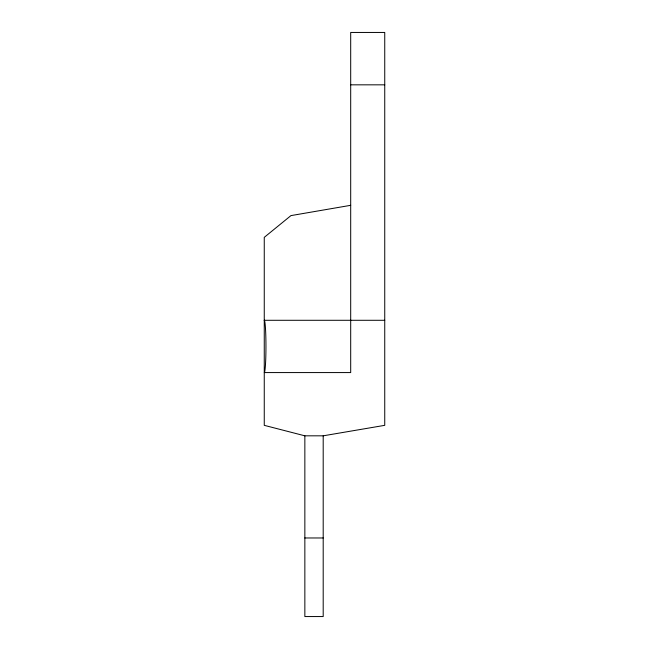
<?xml version="1.0" encoding="UTF-8"?>
<svg xmlns="http://www.w3.org/2000/svg" width="649" height="649" viewBox="0 0 649 649"><rect width="100%" height="100%" fill="white"/><g stroke="black" fill="none" stroke-linecap="round" stroke-linejoin="round"><path stroke-width="0.97" d="M350.695 205.319L290.947 215.606L264.257 237.356L264.257 425.338L304.852 435.82L323.194 435.82L384.743 425.338L384.743 32.45L350.695 32.45L350.695 372.575L264.257 372.575A26.122 1.704 -90 0 0 265.952 346.428A26.122 1.704 -90 0 0 264.257 320.314M350.695 84.832L384.743 84.832M264.257 320.29L384.743 320.29M304.852 537.972L323.194 537.972M323.194 435.82L323.194 616.55L304.852 616.55L304.852 435.82"/></g></svg>
